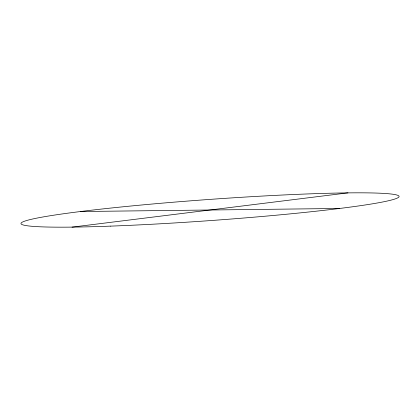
<?xml version="1.0" encoding="UTF-8"?>
<svg xmlns="http://www.w3.org/2000/svg" width="420" height="420" viewBox="0 0 420 420"><rect width="100%" height="100%" fill="white"/><g stroke="black" fill="none" stroke-linecap="round" stroke-linejoin="round"><path stroke-width="0.63" d="M72.035 227.136L347.965 192.864M80.309 211.528L339.691 208.472M110.439 226.133A189.572 10.584 -4.1 0 0 399 196.822A189.572 10.584 -4.1 0 0 120.561 207.044A189.572 10.584 -4.1 0 0 110.439 226.133"/></g></svg>
